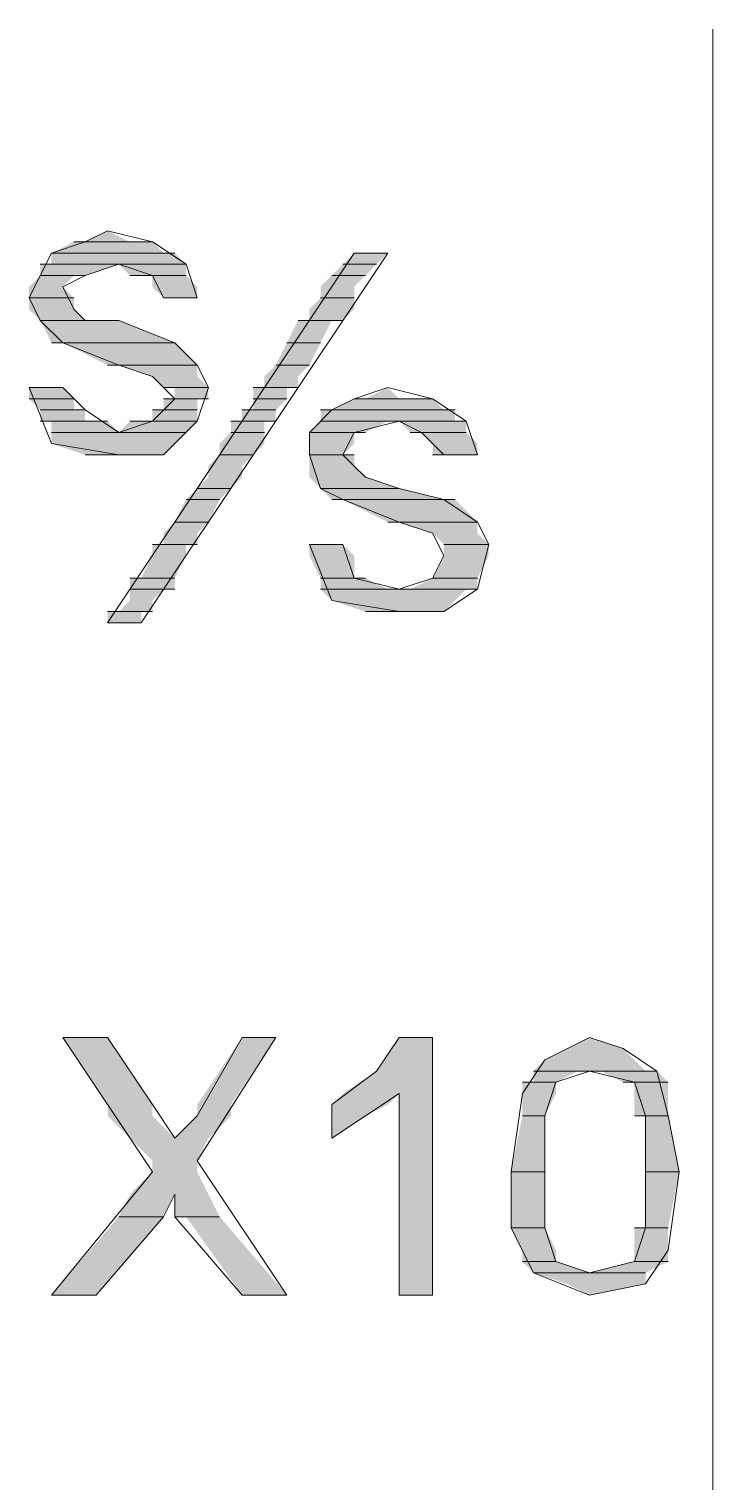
# Model space of a CAD drawing. Header units: millimetres. Extents: x -11 to 1219, y 0 to 1751.
# Drawn here: x 261.18 to 264.63, y 919.17 to 926.52 of the extents above; entities that cross this region are included whole.
import ezdxf

# ---------------------------------------------------------------- set-up
doc = ezdxf.new("R2010")
doc.units = ezdxf.units.MM
doc.header["$LTSCALE"] = 10
doc.layers.add('_MULTI_WIRE', color=9, linetype='CONTINUOUS')
doc.layers.add('PDF_Geometry', color=7, linetype='CONTINUOUS', true_color=0x151d1f)
doc.layers.add('PDF_Solid Fills', color=7, linetype='CONTINUOUS', true_color=0x070809)
doc.layers.get('_MULTI_WIRE').off()

# ---------------------------------------------------------------- blocks, each defined once
blk = doc.blocks.new('DVP-28SWS211R')
at = {"layer": 'PDF_Geometry', "color": 7, "lineweight": 9, "true_color": 0xffffff}
for p, q in [((11.7834, -70.4175), (11.7834, -37.9564)), ((8.7243, -38.9761), (8.611, -39.0327)), ((8.9509, -39.0327), (8.7243, -38.9761)), ((8.611, -39.0327), (8.441, -39.0894)), ((8.611, -39.0327), (8.5543, -39.0327)), ((8.5543, -39.0327), (8.9509, -39.0327)), ((8.9509, -39.0327), (8.611, -39.0327)), ((8.611, -39.0327), (8.9509, -39.0327)), ((8.9509, -39.0327), (8.611, -39.0327)), ((9.1208, -39.146), (8.9509, -39.0327)), ((8.441, -39.0894), (8.3844, -39.2027)), ((8.441, -39.146), (8.3844, -39.146)), ((8.3844, -39.146), (9.1209, -39.146)), ((8.441, -39.0894), (9.0642, -39.0894)), ((9.0642, -39.0894), (8.441, -39.0894)), ((8.441, -39.0894), (9.0642, -39.0894)), ((9.0642, -39.0894), (8.441, -39.0894)), ((9.1209, -39.146), (8.441, -39.146)), ((8.441, -39.146), (9.1209, -39.146)), ((9.1209, -39.146), (8.441, -39.146)), ((8.611, -39.2027), (8.7809, -39.146)), ((9.9706, -39.0894), (8.7243, -40.9589)), ((8.7809, -39.146), (8.9509, -39.2027)), ((8.8942, -40.9589), (10.1406, -39.0894)), ((9.1775, -39.316), (9.1208, -39.146)), ((9.914, -39.146), (10.0839, -39.146)), ((10.0839, -39.146), (9.914, -39.146)), ((9.914, -39.146), (10.0839, -39.146)), ((10.0839, -39.146), (9.914, -39.146)), ((9.9706, -39.0894), (10.1406, -39.0894)), ((10.1406, -39.0894), (9.9706, -39.0894)), ((10.1406, -39.0894), (9.9706, -39.0894)), ((8.3844, -39.2027), (8.3277, -39.316)), ((8.3844, -39.2027), (8.611, -39.2027)), ((8.611, -39.2027), (8.3844, -39.2027)), ((8.3844, -39.2027), (8.611, -39.2027)), ((8.611, -39.2027), (8.3844, -39.2027)), ((8.3844, -39.2027), (8.5543, -39.2027)), ((8.5543, -39.2027), (8.3844, -39.2027)), ((8.3844, -39.2027), (8.611, -39.2027)), ((8.5543, -39.2027), (8.3844, -39.2027)), ((8.4977, -39.2593), (8.611, -39.2027)), ((8.611, -39.2027), (8.5543, -39.2027)), ((8.8376, -39.2027), (9.1208, -39.2027)), ((9.1208, -39.2027), (8.8376, -39.2027)), ((8.8376, -39.2027), (9.1208, -39.2027)), ((9.1208, -39.2027), (8.8376, -39.2027)), ((8.8942, -39.2027), (9.1208, -39.2027)), ((9.1208, -39.2027), (8.8942, -39.2027)), ((8.8942, -39.2027), (9.1208, -39.2027)), ((9.1208, -39.2027), (8.8942, -39.2027)), ((8.9509, -39.2027), (9.0075, -39.316)), ((9.8573, -39.2027), (10.0273, -39.2027)), ((10.0273, -39.2027), (9.8573, -39.2027)), ((9.8573, -39.2027), (10.0273, -39.2027)), ((10.0273, -39.2027), (9.8573, -39.2027)), ((9.8573, -39.2027), (10.0273, -39.2027)), ((10.0273, -39.2027), (9.8573, -39.2027)), ((9.8573, -39.2027), (10.0273, -39.2027)), ((10.0273, -39.2027), (9.8573, -39.2027)), ((8.5543, -39.3726), (8.4977, -39.2593)), ((8.3277, -39.316), (8.5543, -39.316)), ((8.5543, -39.316), (8.3277, -39.316)), ((8.3277, -39.316), (8.5543, -39.316)), ((8.5543, -39.316), (8.3277, -39.316)), ((8.3277, -39.316), (8.5543, -39.316)), ((8.5543, -39.316), (8.3277, -39.316)), ((8.3277, -39.316), (8.5543, -39.316)), ((8.5543, -39.316), (8.3277, -39.316)), ((8.3277, -39.316), (8.3844, -39.4293)), ((8.611, -39.4293), (8.5543, -39.3726)), ((9.0075, -39.316), (9.1208, -39.316)), ((9.1208, -39.316), (9.0075, -39.316)), ((9.0075, -39.316), (9.1775, -39.316)), ((9.1208, -39.316), (9.0075, -39.316)), ((9.0075, -39.316), (9.1208, -39.316)), ((9.1208, -39.316), (9.0075, -39.316)), ((9.0075, -39.316), (9.0075, -39.316)), ((9.0075, -39.316), (9.1775, -39.316)), ((9.1775, -39.316), (9.1208, -39.316)), ((9.8006, -39.316), (9.9706, -39.316)), ((9.9706, -39.316), (9.8006, -39.316)), ((9.8006, -39.316), (9.9706, -39.316)), ((9.9706, -39.316), (9.8006, -39.316)), ((9.8006, -39.316), (9.9706, -39.316)), ((9.9706, -39.316), (9.8006, -39.316)), ((9.8006, -39.316), (9.9706, -39.316)), ((9.9706, -39.316), (9.8006, -39.316)), ((8.3844, -39.4293), (8.7809, -39.4293)), ((8.7809, -39.4293), (8.3844, -39.4293)), ((8.3844, -39.4293), (8.7809, -39.4293)), ((8.7809, -39.4293), (8.3844, -39.4293)), ((8.3844, -39.4293), (8.7809, -39.4293)), ((8.7809, -39.4293), (8.3844, -39.4293)), ((8.3844, -39.4293), (8.7809, -39.4293)), ((8.7809, -39.4293), (8.3844, -39.4293)), ((8.3844, -39.4293), (8.4977, -39.5426)), ((8.7809, -39.4293), (8.611, -39.4293)), ((9.0642, -39.5426), (8.7809, -39.4293)), ((9.744, -39.4293), (9.6873, -39.4293)), ((9.6873, -39.4293), (9.8573, -39.4293)), ((9.6873, -39.4293), (9.8573, -39.4293)), ((9.8573, -39.4293), (9.6873, -39.4293)), ((9.6873, -39.4293), (9.8573, -39.4293)), ((9.8573, -39.4293), (9.6873, -39.4293)), ((9.8573, -39.4293), (9.744, -39.4293)), ((9.744, -39.4293), (9.914, -39.4293)), ((9.8573, -39.4293), (9.744, -39.4293)), ((9.914, -39.4293), (9.8573, -39.4293)), ((8.441, -39.5426), (9.0642, -39.5426)), ((9.0642, -39.5426), (8.441, -39.5426)), ((8.441, -39.5426), (9.0642, -39.5426)), ((9.0642, -39.5426), (8.441, -39.5426)), ((8.4977, -39.5426), (8.7809, -39.6559)), ((9.1775, -39.6559), (9.0642, -39.5426)), ((9.6307, -39.5426), (9.8007, -39.5426)), ((9.8007, -39.5426), (9.6307, -39.5426)), ((9.6307, -39.5426), (9.8007, -39.5426)), ((9.8007, -39.5426), (9.6307, -39.5426)), ((8.7243, -39.6559), (9.1775, -39.6559)), ((9.1775, -39.6559), (8.7243, -39.6559)), ((8.7243, -39.6559), (9.1775, -39.6559)), ((9.1775, -39.6559), (8.7243, -39.6559)), ((8.7809, -39.6559), (8.9509, -39.7125)), ((9.2342, -39.7692), (9.1775, -39.6559)), ((9.574, -39.6559), (9.744, -39.6559)), ((9.744, -39.6559), (9.574, -39.6559)), ((9.574, -39.6559), (9.744, -39.6559)), ((9.744, -39.6559), (9.574, -39.6559)), ((8.9509, -39.7125), (9.0642, -39.8258)), ((8.4977, -39.7692), (8.3277, -39.7692)), ((8.3277, -39.7692), (8.4977, -39.7692)), ((8.3277, -39.7692), (8.4977, -39.7692)), ((8.4977, -39.7692), (8.3277, -39.7692)), ((8.3277, -39.7692), (8.4977, -39.7692)), ((8.4977, -39.7692), (8.3277, -39.7692)), ((8.3277, -39.7692), (8.4977, -39.7692)), ((8.4977, -39.7692), (8.3277, -39.7692)), ((8.3277, -39.7692), (8.4977, -39.7692)), ((8.4977, -39.7692), (8.3277, -39.7692)), ((8.4977, -39.7692), (8.3277, -39.7692)), ((8.3277, -39.7692), (8.441, -40.0524)), ((8.4977, -39.7692), (8.4977, -39.7692)), ((8.611, -39.8825), (8.4977, -39.7692)), ((9.0075, -39.7692), (9.2341, -39.7692)), ((9.2341, -39.7692), (9.0075, -39.7692)), ((9.0075, -39.7692), (9.2341, -39.7692)), ((9.2341, -39.7692), (9.0075, -39.7692)), ((9.0075, -39.7692), (9.2341, -39.7692)), ((9.2341, -39.7692), (9.0075, -39.7692)), ((9.0075, -39.7692), (9.2341, -39.7692)), ((9.2341, -39.7692), (9.0075, -39.7692)), ((9.0075, -39.7692), (9.2341, -39.7692)), ((9.2341, -39.7692), (9.0075, -39.7692)), ((9.0075, -39.7692), (9.2341, -39.7692)), ((9.2341, -39.7692), (9.0075, -39.7692)), ((9.1775, -39.9392), (9.2342, -39.7692)), ((9.5174, -39.7692), (9.4607, -39.7692)), ((9.4607, -39.7692), (9.6874, -39.7692)), ((9.4607, -39.7692), (9.6307, -39.7692)), ((9.6307, -39.7692), (9.4607, -39.7692)), ((9.4607, -39.7692), (9.6873, -39.7692)), ((9.6307, -39.7692), (9.4607, -39.7692)), ((9.5174, -39.7692), (9.6874, -39.7692)), ((9.6874, -39.7692), (9.5174, -39.7692)), ((9.5174, -39.7692), (9.6874, -39.7692)), ((9.6874, -39.7692), (9.5174, -39.7692)), ((9.6874, -39.7692), (9.5174, -39.7692)), ((9.5174, -39.7692), (9.6874, -39.7692)), ((9.6874, -39.7692), (9.5174, -39.7692)), ((9.6873, -39.7692), (9.6307, -39.7692)), ((10.1406, -39.7692), (9.9706, -39.8258)), ((10.3672, -39.8258), (10.1406, -39.7692)), ((8.3277, -39.8259), (8.5543, -39.8259)), ((8.5543, -39.8259), (8.3277, -39.8259)), ((8.3277, -39.8259), (8.5543, -39.8259)), ((8.5543, -39.8259), (8.3277, -39.8259)), ((8.3277, -39.8259), (8.5543, -39.8259)), ((8.5543, -39.8259), (8.3277, -39.8259)), ((8.3277, -39.8259), (8.5543, -39.8259)), ((8.5543, -39.8259), (8.3277, -39.8259)), ((8.3844, -39.8825), (8.611, -39.8825)), ((8.611, -39.8825), (8.3844, -39.8825)), ((8.3844, -39.8825), (8.611, -39.8825)), ((8.611, -39.8825), (8.3844, -39.8825)), ((8.7809, -39.9958), (8.611, -39.8825)), ((9.0642, -39.8258), (8.9509, -39.9391)), ((9.0075, -39.8825), (8.9509, -39.8825)), ((8.9509, -39.8825), (9.1775, -39.8825)), ((9.0642, -39.8259), (9.0075, -39.8259)), ((9.0075, -39.8259), (9.1775, -39.8259)), ((9.1775, -39.8825), (9.0075, -39.8825)), ((9.0075, -39.8825), (9.1775, -39.8825)), ((9.1775, -39.8825), (9.0075, -39.8825)), ((9.0642, -39.8259), (9.2341, -39.8259)), ((9.2341, -39.8259), (9.0642, -39.8259)), ((9.0642, -39.8259), (9.2341, -39.8259)), ((9.2341, -39.8259), (9.0642, -39.8259)), ((9.1775, -39.8259), (9.0642, -39.8259)), ((9.0642, -39.8259), (9.2341, -39.8259)), ((9.1775, -39.8259), (9.0642, -39.8259)), ((9.2341, -39.8259), (9.1775, -39.8259)), ((9.4607, -39.8825), (9.4041, -39.8825)), ((9.4041, -39.8825), (9.574, -39.8825)), ((9.4607, -39.8259), (9.6307, -39.8259)), ((9.6307, -39.8259), (9.4607, -39.8259)), ((9.4607, -39.8259), (9.6307, -39.8259)), ((9.6307, -39.8259), (9.4607, -39.8259)), ((9.4607, -39.8259), (9.6307, -39.8259)), ((9.6307, -39.8259), (9.4607, -39.8259)), ((9.4607, -39.8259), (9.6307, -39.8259)), ((9.6307, -39.8259), (9.4607, -39.8259)), ((9.574, -39.8825), (9.4607, -39.8825)), ((9.4607, -39.8825), (9.574, -39.8825)), ((9.574, -39.8825), (9.4607, -39.8825)), ((9.8573, -39.8825), (9.744, -39.9958)), ((9.8573, -39.8825), (9.8007, -39.8825)), ((9.8007, -39.8825), (10.4805, -39.8825)), ((9.9706, -39.8258), (9.8573, -39.8825)), ((10.4805, -39.8825), (9.8573, -39.8825)), ((9.8573, -39.8825), (10.4805, -39.8825)), ((10.4805, -39.8825), (9.8573, -39.8825)), ((10.0273, -39.8259), (9.9706, -39.8259)), ((9.9706, -39.8259), (10.2539, -39.8259)), ((9.9706, -39.8259), (10.3672, -39.8259)), ((10.3672, -39.8259), (9.9706, -39.8259)), ((9.9706, -39.8259), (10.3672, -39.8259)), ((10.3672, -39.8259), (9.9706, -39.8259)), ((10.2539, -39.8259), (10.0273, -39.8259)), ((10.0273, -39.8259), (10.2539, -39.8259)), ((10.2539, -39.8259), (10.0273, -39.8259)), ((10.5371, -39.9391), (10.3672, -39.8258)), ((8.3844, -39.9392), (8.611, -39.9392)), ((8.611, -39.9392), (8.3844, -39.9392)), ((8.3844, -39.9392), (8.611, -39.9392)), ((8.611, -39.9392), (8.3844, -39.9392)), ((8.3844, -39.9392), (8.6676, -39.9392)), ((8.6676, -39.9392), (8.3844, -39.9392)), ((8.3844, -39.9392), (8.6676, -39.9392)), ((8.6676, -39.9392), (8.3844, -39.9392)), ((8.441, -39.9392), (8.7243, -39.9392)), ((8.7243, -39.9392), (8.441, -39.9392)), ((8.441, -39.9392), (8.7243, -39.9392)), ((8.7243, -39.9392), (8.441, -39.9392)), ((8.9509, -39.9391), (8.7809, -39.9958)), ((8.8942, -39.9392), (8.8376, -39.9392)), ((8.8376, -39.9392), (9.1775, -39.9392)), ((8.9509, -39.9392), (8.8942, -39.9392)), ((8.8942, -39.9392), (9.1775, -39.9392)), ((9.1775, -39.9392), (8.8942, -39.9392)), ((8.8942, -39.9392), (9.1775, -39.9392)), ((9.1775, -39.9392), (8.8942, -39.9392)), ((8.9509, -39.9392), (9.1775, -39.9392)), ((9.1775, -39.9392), (8.9509, -39.9392)), ((8.9509, -39.9392), (9.1775, -39.9392)), ((9.1775, -39.9392), (8.9509, -39.9392)), ((9.1775, -39.9392), (8.9509, -39.9392)), ((8.9509, -39.9392), (9.1775, -39.9392)), ((9.1775, -39.9392), (8.9509, -39.9392)), ((9.0076, -40.1091), (9.1775, -39.9392)), ((9.4041, -39.9392), (9.3474, -39.9392)), ((9.3474, -39.9392), (9.5174, -39.9392)), ((9.4041, -39.9392), (9.574, -39.9392)), ((9.574, -39.9392), (9.4041, -39.9392)), ((9.4041, -39.9392), (9.574, -39.9392)), ((9.574, -39.9392), (9.4041, -39.9392)), ((9.4041, -39.9392), (9.5174, -39.9392)), ((9.5174, -39.9392), (9.4041, -39.9392)), ((9.4041, -39.9392), (9.574, -39.9392)), ((9.5174, -39.9392), (9.4041, -39.9392)), ((9.5174, -39.9392), (9.4041, -39.9392)), ((9.4041, -39.9392), (9.5174, -39.9392)), ((9.5174, -39.9392), (9.4041, -39.9392)), ((9.574, -39.9392), (9.5174, -39.9392)), ((9.8006, -39.9392), (10.5371, -39.9392)), ((10.5371, -39.9392), (9.8006, -39.9392)), ((9.8006, -39.9392), (10.5371, -39.9392)), ((10.5371, -39.9392), (9.8006, -39.9392)), ((9.8006, -39.9392), (10.5371, -39.9392)), ((10.5371, -39.9392), (9.8006, -39.9392)), ((9.8006, -39.9392), (10.5371, -39.9392)), ((10.5371, -39.9392), (9.8006, -39.9392)), ((9.8006, -39.9392), (10.1406, -39.9392)), ((10.1406, -39.9392), (9.8006, -39.9392)), ((9.8006, -39.9392), (10.1972, -39.9392)), ((10.1406, -39.9392), (9.8006, -39.9392)), ((9.9706, -39.9958), (10.1972, -39.9391)), ((10.1972, -39.9392), (10.1406, -39.9392)), ((10.1972, -39.9391), (10.3105, -39.9958)), ((10.1972, -39.9392), (10.5371, -39.9392)), ((10.5371, -39.9392), (10.1972, -39.9392)), ((10.1972, -39.9392), (10.5371, -39.9392)), ((10.5371, -39.9392), (10.1972, -39.9392)), ((10.5938, -40.1091), (10.5371, -39.9391)), ((8.441, -39.9958), (8.7809, -39.9958)), ((8.7809, -39.9958), (8.441, -39.9958)), ((8.441, -39.9958), (8.7809, -39.9958)), ((8.7809, -39.9958), (8.441, -39.9958)), ((8.441, -39.9958), (9.1209, -39.9958)), ((9.1209, -39.9958), (8.441, -39.9958)), ((8.441, -39.9958), (9.1209, -39.9958)), ((9.1209, -39.9958), (8.441, -39.9958)), ((8.441, -39.9958), (9.1209, -39.9958)), ((9.1209, -39.9958), (8.441, -39.9958)), ((8.441, -39.9958), (9.1209, -39.9958)), ((9.1209, -39.9958), (8.441, -39.9958)), ((8.7809, -39.9958), (9.1208, -39.9958)), ((9.1208, -39.9958), (8.7809, -39.9958)), ((8.7809, -39.9958), (9.1208, -39.9958)), ((9.1208, -39.9958), (8.7809, -39.9958)), ((9.3474, -39.9958), (9.5174, -39.9958)), ((9.5174, -39.9958), (9.3474, -39.9958)), ((9.3474, -39.9958), (9.5174, -39.9958)), ((9.5174, -39.9958), (9.3474, -39.9958)), ((9.3474, -39.9958), (9.5174, -39.9958)), ((9.5174, -39.9958), (9.3474, -39.9958)), ((9.3474, -39.9958), (9.5174, -39.9958)), ((9.5174, -39.9958), (9.3474, -39.9958)), ((9.3474, -39.9958), (9.5174, -39.9958)), ((9.5174, -39.9958), (9.3474, -39.9958)), ((9.3474, -39.9958), (9.5174, -39.9958)), ((9.5174, -39.9958), (9.3474, -39.9958)), ((9.744, -39.9958), (10.0273, -39.9958)), ((10.0273, -39.9958), (9.744, -39.9958)), ((9.744, -39.9958), (10.0273, -39.9958)), ((10.0273, -39.9958), (9.744, -39.9958)), ((9.744, -39.9958), (9.9706, -39.9958)), ((9.9706, -39.9958), (9.744, -39.9958)), ((9.744, -39.9958), (10.0273, -39.9958)), ((9.9706, -39.9958), (9.744, -39.9958)), ((9.744, -39.9958), (9.9706, -39.9958)), ((9.9706, -39.9958), (9.744, -39.9958)), ((9.744, -39.9958), (9.9706, -39.9958)), ((9.9706, -39.9958), (9.744, -39.9958)), ((9.744, -39.9958), (9.744, -40.1091)), ((9.914, -40.1091), (9.9706, -39.9958)), ((10.0273, -39.9958), (9.9706, -39.9958)), ((10.2539, -39.9958), (10.5371, -39.9958)), ((10.5371, -39.9958), (10.2539, -39.9958)), ((10.2539, -39.9958), (10.5371, -39.9958)), ((10.5371, -39.9958), (10.2539, -39.9958)), ((10.2539, -39.9958), (10.5371, -39.9958)), ((10.5371, -39.9958), (10.2539, -39.9958)), ((10.2539, -39.9958), (10.5371, -39.9958)), ((10.5371, -39.9958), (10.2539, -39.9958)), ((10.3105, -39.9958), (10.5371, -39.9958)), ((10.5371, -39.9958), (10.3105, -39.9958)), ((10.3105, -39.9958), (10.5371, -39.9958)), ((10.5371, -39.9958), (10.3105, -39.9958)), ((10.3105, -39.9958), (10.4238, -40.1091)), ((8.441, -40.0525), (8.7809, -40.1091)), ((8.611, -40.1091), (9.0075, -40.1091)), ((9.0075, -40.1091), (8.611, -40.1091)), ((8.611, -40.1091), (9.0075, -40.1091)), ((9.0075, -40.1091), (8.611, -40.1091)), ((8.611, -40.1091), (8.9509, -40.1091)), ((8.9509, -40.1091), (8.611, -40.1091)), ((8.611, -40.1091), (9.0075, -40.1091)), ((8.9509, -40.1091), (8.611, -40.1091)), ((8.6676, -40.1091), (8.8942, -40.1091)), ((8.8942, -40.1091), (8.6676, -40.1091)), ((8.6676, -40.1091), (8.9509, -40.1091)), ((8.8942, -40.1091), (8.6676, -40.1091)), ((8.7243, -40.1091), (8.7809, -40.1091)), ((8.7809, -40.1091), (8.7243, -40.1091)), ((8.7243, -40.1091), (8.8942, -40.1091)), ((8.7809, -40.1091), (8.7243, -40.1091)), ((8.8942, -40.1091), (8.7809, -40.1091)), ((8.7809, -40.1091), (8.7809, -40.1091)), ((8.7809, -40.1091), (8.7809, -40.1091)), ((8.7809, -40.1091), (9.0076, -40.1091)), ((8.9509, -40.1091), (8.8942, -40.1091)), ((9.0075, -40.1091), (8.9509, -40.1091)), ((9.2908, -40.1091), (9.4607, -40.1091)), ((9.4607, -40.1091), (9.2908, -40.1091)), ((9.2908, -40.1091), (9.4607, -40.1091)), ((9.4607, -40.1091), (9.2908, -40.1091)), ((9.2908, -40.1091), (9.4607, -40.1091)), ((9.4607, -40.1091), (9.2908, -40.1091)), ((9.2908, -40.1091), (9.4607, -40.1091)), ((9.4607, -40.1091), (9.2908, -40.1091)), ((9.2908, -40.1091), (9.4607, -40.1091)), ((9.4607, -40.1091), (9.2908, -40.1091)), ((9.2908, -40.1091), (9.4607, -40.1091)), ((9.4607, -40.1091), (9.2908, -40.1091)), ((9.2908, -40.1091), (9.4607, -40.1091)), ((9.4607, -40.1091), (9.2908, -40.1091)), ((9.2908, -40.1091), (9.4607, -40.1091)), ((9.4607, -40.1091), (9.2908, -40.1091)), ((9.2908, -40.1091), (9.4607, -40.1091)), ((9.4607, -40.1091), (9.2908, -40.1091)), ((9.2908, -40.1091), (9.4607, -40.1091)), ((9.4607, -40.1091), (9.2908, -40.1091)), ((9.744, -40.1091), (9.914, -40.1091)), ((9.914, -40.1091), (9.744, -40.1091)), ((9.744, -40.1091), (9.914, -40.1091)), ((9.914, -40.1091), (9.744, -40.1091)), ((9.744, -40.1091), (9.9706, -40.1091)), ((9.9706, -40.1091), (9.744, -40.1091)), ((9.744, -40.1091), (9.9706, -40.1091)), ((9.9706, -40.1091), (9.744, -40.1091)), ((9.744, -40.1091), (9.9706, -40.1091)), ((9.9706, -40.1091), (9.744, -40.1091)), ((9.744, -40.1091), (9.9706, -40.1091)), ((9.9706, -40.1091), (9.744, -40.1091)), ((9.744, -40.1091), (9.9706, -40.1091)), ((9.9706, -40.1091), (9.744, -40.1091)), ((9.744, -40.1091), (9.9706, -40.1091)), ((9.9706, -40.1091), (9.744, -40.1091)), ((9.744, -40.1091), (9.9706, -40.1091)), ((9.9706, -40.1091), (9.744, -40.1091)), ((9.744, -40.1091), (9.9706, -40.1091)), ((9.9706, -40.1091), (9.744, -40.1091)), ((9.744, -40.1091), (9.8007, -40.279)), ((9.9706, -40.1657), (9.914, -40.1091)), ((10.3672, -40.1091), (10.5938, -40.1091)), ((10.5938, -40.1091), (10.3672, -40.1091)), ((10.3672, -40.1091), (10.5938, -40.1091)), ((10.5938, -40.1091), (10.3672, -40.1091)), ((10.3672, -40.1091), (10.5938, -40.1091)), ((10.5938, -40.1091), (10.3672, -40.1091)), ((10.3672, -40.1091), (10.5938, -40.1091)), ((10.5938, -40.1091), (10.3672, -40.1091)), ((10.4238, -40.1091), (10.5371, -40.1091)), ((10.5371, -40.1091), (10.4238, -40.1091)), ((10.4238, -40.1091), (10.5938, -40.1091)), ((10.5371, -40.1091), (10.4238, -40.1091)), ((10.4238, -40.1091), (10.5371, -40.1091)), ((10.5371, -40.1091), (10.4238, -40.1091)), ((10.4238, -40.1091), (10.4238, -40.1091)), ((10.4238, -40.1091), (10.5938, -40.1091)), ((10.5938, -40.1091), (10.5371, -40.1091)), ((10.0273, -40.2224), (9.9706, -40.1657)), ((10.1972, -40.279), (10.0273, -40.2224)), ((9.1775, -40.2791), (9.3474, -40.2791)), ((9.3474, -40.2791), (9.1775, -40.2791)), ((9.1775, -40.2791), (9.3474, -40.2791)), ((9.3474, -40.2791), (9.1775, -40.2791)), ((9.8006, -40.2791), (10.1972, -40.2791)), ((10.1972, -40.2791), (9.8006, -40.2791)), ((9.8006, -40.2791), (10.1972, -40.2791)), ((10.1972, -40.2791), (9.8006, -40.2791)), ((9.8007, -40.279), (9.914, -40.3357)), ((10.4238, -40.3357), (10.1972, -40.279)), ((9.1208, -40.3357), (9.2908, -40.3357)), ((9.2908, -40.3357), (9.1208, -40.3357)), ((9.1208, -40.3357), (9.2908, -40.3357)), ((9.2908, -40.3357), (9.1208, -40.3357)), ((9.8573, -40.3357), (10.4805, -40.3357)), ((10.4805, -40.3357), (9.8573, -40.3357)), ((9.8573, -40.3357), (10.4805, -40.3357)), ((10.4805, -40.3357), (9.8573, -40.3357)), ((9.914, -40.3357), (10.1972, -40.449)), ((10.5938, -40.449), (10.4238, -40.3357)), ((9.0642, -40.449), (9.2341, -40.449)), ((9.2341, -40.449), (9.0642, -40.449)), ((9.0642, -40.449), (9.2341, -40.449)), ((9.2341, -40.449), (9.0642, -40.449)), ((10.1406, -40.449), (10.5938, -40.449)), ((10.5938, -40.449), (10.1406, -40.449)), ((10.1406, -40.449), (10.5938, -40.449)), ((10.5938, -40.449), (10.1406, -40.449)), ((10.1972, -40.449), (10.3672, -40.5057)), ((10.6504, -40.5623), (10.5938, -40.449)), ((10.3672, -40.5057), (10.4238, -40.619)), ((9.0075, -40.5623), (8.9509, -40.5623)), ((8.9509, -40.5623), (9.1208, -40.5623)), ((8.9509, -40.5623), (9.1208, -40.5623)), ((9.1208, -40.5623), (8.9509, -40.5623)), ((8.9509, -40.5623), (9.1208, -40.5623)), ((9.1208, -40.5623), (8.9509, -40.5623)), ((9.1208, -40.5623), (9.0075, -40.5623)), ((9.0075, -40.5623), (9.1775, -40.5623)), ((9.1208, -40.5623), (9.0075, -40.5623)), ((9.1775, -40.5623), (9.1208, -40.5623)), ((9.914, -40.5623), (9.744, -40.5623)), ((9.744, -40.5623), (9.914, -40.5623)), ((9.744, -40.5623), (9.914, -40.5623)), ((9.914, -40.5623), (9.744, -40.5623)), ((9.744, -40.5623), (9.914, -40.5623)), ((9.914, -40.5623), (9.744, -40.5623)), ((9.914, -40.5623), (9.744, -40.5623)), ((9.744, -40.5623), (9.8573, -40.8456)), ((9.914, -40.5623), (9.914, -40.5623)), ((9.9706, -40.7323), (9.914, -40.5623)), ((10.4238, -40.619), (10.3672, -40.7323)), ((10.4238, -40.5623), (10.6504, -40.5623)), ((10.6504, -40.5623), (10.4238, -40.5623)), ((10.4238, -40.5623), (10.6504, -40.5623)), ((10.6504, -40.5623), (10.4238, -40.5623)), ((10.4238, -40.5623), (10.6504, -40.5623)), ((10.6504, -40.5623), (10.4238, -40.5623)), ((10.4238, -40.5623), (10.6504, -40.5623)), ((10.6504, -40.5623), (10.4238, -40.5623)), ((10.5938, -40.7889), (10.6504, -40.5623)), ((8.8942, -40.7323), (8.8376, -40.7323)), ((8.8376, -40.7323), (9.0642, -40.7323)), ((9.0642, -40.7323), (8.8942, -40.7323)), ((8.8942, -40.7323), (9.0642, -40.7323)), ((9.0642, -40.7323), (8.8942, -40.7323)), ((9.8006, -40.7323), (10.0273, -40.7323)), ((10.0273, -40.7323), (9.8006, -40.7323)), ((9.8006, -40.7323), (10.0273, -40.7323)), ((10.0273, -40.7323), (9.8006, -40.7323)), ((10.1972, -40.7889), (9.9706, -40.7323)), ((10.3672, -40.7323), (10.1972, -40.7889)), ((10.3672, -40.7323), (10.5938, -40.7323)), ((10.5938, -40.7323), (10.3672, -40.7323)), ((10.3672, -40.7323), (10.5938, -40.7323)), ((10.5938, -40.7323), (10.3672, -40.7323)), ((8.8376, -40.7889), (9.0075, -40.7889)), ((9.0075, -40.7889), (8.8376, -40.7889)), ((8.8376, -40.7889), (9.0642, -40.7889)), ((9.0075, -40.7889), (8.8376, -40.7889)), ((9.0642, -40.7889), (9.0075, -40.7889)), ((9.8006, -40.7889), (10.1972, -40.7889)), ((10.1972, -40.7889), (9.8006, -40.7889)), ((9.8006, -40.7889), (10.1972, -40.7889)), ((10.1972, -40.7889), (9.8006, -40.7889)), ((10.2539, -40.7889), (10.1972, -40.7889)), ((10.1972, -40.7889), (10.5371, -40.7889)), ((10.5371, -40.7889), (10.2539, -40.7889)), ((10.2539, -40.7889), (10.5938, -40.7889)), ((10.5371, -40.7889), (10.2539, -40.7889)), ((10.4238, -40.9022), (10.5938, -40.7889)), ((10.5938, -40.7889), (10.5371, -40.7889)), ((8.7809, -40.9022), (8.7243, -40.9022)), ((8.7243, -40.9022), (8.8942, -40.9022)), ((8.8942, -40.9022), (8.7809, -40.9022)), ((8.7809, -40.9022), (8.9509, -40.9022)), ((8.8942, -40.9022), (8.7809, -40.9022)), ((8.9509, -40.9022), (8.8942, -40.9022)), ((9.8573, -40.8456), (10.1972, -40.9022)), ((10.0273, -40.9022), (10.4238, -40.9022)), ((10.1972, -40.9022), (10.0273, -40.9022)), ((10.4238, -40.9022), (10.1972, -40.9022)), ((10.1972, -40.9022), (10.4238, -40.9022)), ((8.7243, -40.9589), (8.8942, -40.9589)), ((8.8942, -40.9589), (8.7243, -40.9589)), ((8.7243, -40.9589), (8.8942, -40.9589)), ((8.4977, -43.055), (8.7243, -43.055)), ((8.7243, -43.055), (8.4977, -43.055)), ((8.7243, -43.055), (8.4977, -43.055)), ((8.4977, -43.055), (8.9509, -43.7348)), ((8.9509, -43.3949), (8.7243, -43.055)), ((9.1775, -43.6782), (9.5741, -43.055)), ((9.4041, -43.055), (9.1775, -43.4515)), ((9.4041, -43.055), (9.574, -43.055)), ((9.574, -43.055), (9.4041, -43.055)), ((9.5741, -43.055), (9.4041, -43.055)), ((10.1972, -43.055), (10.0839, -43.2249)), ((10.1972, -43.055), (10.3672, -43.055)), ((10.3672, -43.055), (10.1972, -43.055)), ((10.3672, -43.055), (10.1972, -43.055)), ((10.3672, -44.358), (10.3672, -43.055)), ((11.1603, -43.055), (10.9337, -43.1683)), ((11.3302, -43.1116), (11.1603, -43.055)), ((11.5002, -43.2249), (11.3302, -43.1116)), ((10.9337, -43.1683), (10.8204, -43.3383)), ((10.0839, -43.2249), (9.8573, -43.3949)), ((10.877, -43.2249), (11.1036, -43.2249)), ((11.1036, -43.2249), (10.877, -43.2249)), ((10.877, -43.2249), (11.1603, -43.2249)), ((11.1036, -43.2249), (10.877, -43.2249)), ((10.9903, -43.2816), (11.1603, -43.2249)), ((11.1603, -43.2249), (11.1036, -43.2249)), ((11.1603, -43.2249), (11.5002, -43.2249)), ((11.5002, -43.2249), (11.1603, -43.2249)), ((11.1603, -43.2249), (11.5002, -43.2249)), ((11.5002, -43.2249), (11.1603, -43.2249)), ((11.1603, -43.2249), (11.3869, -43.2816)), ((11.5568, -43.4516), (11.5002, -43.2249)), ((10.0273, -43.4515), (10.1972, -43.3382)), ((10.1972, -43.3382), (10.1972, -44.358)), ((10.8204, -43.3383), (10.7637, -43.7348)), ((10.877, -43.2816), (10.8204, -43.2816)), ((10.8204, -43.2816), (10.9903, -43.2816)), ((10.9903, -43.2816), (10.877, -43.2816)), ((10.877, -43.2816), (10.9903, -43.2816)), ((10.9903, -43.2816), (10.877, -43.2816)), ((10.9337, -43.4515), (10.9903, -43.2816)), ((11.3303, -43.2816), (11.5569, -43.2816)), ((11.5569, -43.2816), (11.3303, -43.2816)), ((11.3303, -43.2816), (11.5569, -43.2816)), ((11.5569, -43.2816), (11.3303, -43.2816)), ((11.3869, -43.2816), (11.4435, -43.4515)), ((9.0642, -43.5649), (8.9509, -43.3949)), ((9.8573, -43.3949), (9.8573, -43.5648)), ((9.1775, -43.4515), (9.0642, -43.5649)), ((9.8573, -43.5648), (10.0273, -43.4515)), ((10.8204, -43.4515), (10.9337, -43.4515)), ((10.9337, -43.4515), (10.8204, -43.4515)), ((10.8204, -43.4515), (10.9337, -43.4515)), ((10.9337, -43.4515), (10.8204, -43.4515)), ((10.8204, -43.4515), (10.9337, -43.4515)), ((10.9337, -43.4515), (10.8204, -43.4515)), ((10.8204, -43.4515), (10.9337, -43.4515)), ((10.9337, -43.4515), (10.8204, -43.4515)), ((10.9337, -43.7348), (10.9337, -43.4515)), ((11.3869, -43.4515), (11.5569, -43.4515)), ((11.5569, -43.4515), (11.3869, -43.4515)), ((11.3869, -43.4515), (11.5569, -43.4515)), ((11.5569, -43.4515), (11.3869, -43.4515)), ((11.4435, -43.4515), (11.4435, -43.7348)), ((11.4436, -43.4515), (11.5569, -43.4515)), ((11.5569, -43.4515), (11.4436, -43.4515)), ((11.4436, -43.4515), (11.5569, -43.4515)), ((11.5569, -43.4515), (11.4436, -43.4515)), ((11.6135, -43.7348), (11.5568, -43.4516)), ((9.6307, -44.358), (9.1775, -43.6782)), ((8.9509, -43.7348), (8.441, -44.358)), ((10.7637, -43.7348), (10.9337, -43.7348)), ((10.9337, -43.7348), (10.7637, -43.7348)), ((10.7637, -43.7348), (10.9337, -43.7348)), ((10.9337, -43.7348), (10.7637, -43.7348)), ((10.7637, -43.7348), (10.7637, -44.0181)), ((10.9337, -44.018), (10.9337, -43.7348)), ((11.4435, -43.7348), (11.4435, -44.018)), ((11.4436, -43.7348), (11.6135, -43.7348)), ((11.6135, -43.7348), (11.4436, -43.7348)), ((11.4436, -43.7348), (11.6135, -43.7348)), ((11.6135, -43.7348), (11.4436, -43.7348)), ((11.5568, -44.1314), (11.6135, -43.7348)), ((9.0075, -43.9614), (9.0642, -43.8481)), ((9.0642, -43.8481), (9.0642, -43.9614)), ((8.6676, -44.358), (9.0075, -43.9614)), ((8.7809, -43.9614), (9.0075, -43.9614)), ((9.0075, -43.9614), (8.7809, -43.9614)), ((8.7809, -43.9614), (9.0075, -43.9614)), ((9.0075, -43.9614), (8.7809, -43.9614)), ((9.0642, -43.9614), (9.2908, -43.9614)), ((9.2908, -43.9614), (9.0642, -43.9614)), ((9.0642, -43.9614), (9.2908, -43.9614)), ((9.2908, -43.9614), (9.0642, -43.9614)), ((9.0642, -43.9614), (9.4041, -44.358)), ((10.7637, -44.018), (10.9337, -44.018)), ((10.9337, -44.018), (10.7637, -44.018)), ((10.7637, -44.018), (10.9337, -44.018)), ((10.9337, -44.018), (10.7637, -44.018)), ((10.7637, -44.018), (10.9337, -44.018)), ((10.9337, -44.018), (10.7637, -44.018)), ((10.7637, -44.018), (10.9337, -44.018)), ((10.9337, -44.018), (10.7637, -44.018)), ((10.7637, -44.0181), (10.877, -44.2447)), ((10.9903, -44.188), (10.9337, -44.018)), ((11.4436, -44.018), (11.3869, -44.018)), ((11.3869, -44.018), (11.5569, -44.018)), ((11.4435, -44.018), (11.3869, -44.188)), ((11.4436, -44.018), (11.5569, -44.018)), ((11.5569, -44.018), (11.4436, -44.018)), ((11.4436, -44.018), (11.5569, -44.018)), ((11.5569, -44.018), (11.4436, -44.018)), ((11.5569, -44.018), (11.4436, -44.018)), ((11.4436, -44.018), (11.5569, -44.018)), ((11.5569, -44.018), (11.4436, -44.018)), ((11.4435, -44.3013), (11.5568, -44.1314)), ((10.8204, -44.188), (10.9903, -44.188)), ((10.9903, -44.188), (10.8204, -44.188)), ((10.8204, -44.188), (10.9903, -44.188)), ((10.9903, -44.188), (10.8204, -44.188)), ((11.1603, -44.2447), (10.9903, -44.188)), ((11.3869, -44.188), (11.1603, -44.2447)), ((11.3869, -44.188), (11.5569, -44.188)), ((11.5569, -44.188), (11.3869, -44.188)), ((11.3869, -44.188), (11.5569, -44.188)), ((11.5569, -44.188), (11.3869, -44.188)), ((10.877, -44.2447), (11.1603, -44.2447)), ((11.1603, -44.2447), (10.877, -44.2447)), ((10.877, -44.2447), (11.1603, -44.2447)), ((11.1603, -44.2447), (10.877, -44.2447)), ((10.877, -44.2447), (11.1603, -44.358)), ((11.1603, -44.2447), (11.4435, -44.2447)), ((11.4435, -44.2447), (11.1603, -44.2447)), ((11.1603, -44.2447), (11.4435, -44.2447)), ((11.4435, -44.2447), (11.1603, -44.2447)), ((8.441, -44.358), (8.6676, -44.358)), ((8.6676, -44.358), (8.441, -44.358)), ((8.441, -44.358), (8.6676, -44.358)), ((9.4041, -44.358), (9.6307, -44.358)), ((9.6307, -44.358), (9.4041, -44.358)), ((9.4041, -44.358), (9.6307, -44.358)), ((10.1972, -44.358), (10.3672, -44.358)), ((10.3672, -44.358), (10.1972, -44.358)), ((10.1972, -44.358), (10.3672, -44.358)), ((11.1603, -44.358), (11.4435, -44.3013))]:
    blk.add_line(p, q, dxfattribs=at)
at = {"layer": 'PDF_Solid Fills', "color": 7, "lineweight": 9, "true_color": 0xffffff, "transparency": 33554559}
for points in [[(8.7243, -38.9761), (8.611, -39.0327), (8.8376, -39.0327)], [(8.5543, -39.0327), (8.441, -39.0894), (9.0075, -39.0894)], [(8.5543, -39.0327), (8.9509, -39.0327), (9.0075, -39.0894)], [(8.3844, -39.146), (8.3844, -39.2027), (8.611, -39.2027)], [(8.3844, -39.146), (8.7809, -39.146), (8.611, -39.2027)], [(8.441, -39.0894), (8.441, -39.146), (9.1209, -39.146)], [(8.441, -39.0894), (9.0642, -39.0894), (9.1209, -39.146)], [(8.7809, -39.146), (8.8376, -39.2027), (9.1208, -39.2027)], [(8.7809, -39.146), (9.1208, -39.146), (9.1208, -39.2027)], [(9.914, -39.146), (9.8573, -39.2027), (10.0273, -39.2027)], [(9.9706, -39.0894), (9.914, -39.146), (10.0839, -39.146)], [(9.914, -39.146), (10.0839, -39.146), (10.0273, -39.2027)], [(9.9706, -39.0894), (10.1406, -39.0894), (10.0839, -39.146)], [(8.3844, -39.2027), (8.3277, -39.2593), (8.4977, -39.2593)], [(8.3844, -39.2027), (8.5543, -39.2027), (8.4977, -39.2593)], [(8.9509, -39.2027), (8.9509, -39.2593), (9.1775, -39.2593)], [(8.9509, -39.2027), (9.1208, -39.2027), (9.1775, -39.2593)], [(9.8573, -39.2027), (9.8007, -39.2593), (9.9706, -39.2593)], [(9.8573, -39.2027), (10.0273, -39.2027), (9.9706, -39.2593)], [(8.3277, -39.2593), (8.3277, -39.316), (8.5543, -39.316)], [(8.3277, -39.2593), (8.4977, -39.2593), (8.5543, -39.316)], [(8.9509, -39.2593), (9.0075, -39.316), (9.1775, -39.316)], [(8.9509, -39.2593), (9.1775, -39.2593), (9.1775, -39.316)], [(9.8006, -39.2593), (9.8006, -39.316), (9.9706, -39.316)], [(9.8006, -39.2593), (9.9706, -39.2593), (9.9706, -39.316)], [(8.3277, -39.316), (8.3277, -39.3726), (8.5543, -39.3726)], [(8.3277, -39.316), (8.5543, -39.316), (8.5543, -39.3726)], [(8.3277, -39.3726), (8.3844, -39.4293), (8.611, -39.4293)], [(8.3277, -39.3726), (8.5543, -39.3726), (8.611, -39.4293)], [(9.8006, -39.316), (9.744, -39.3726), (9.9706, -39.3726)], [(9.744, -39.3726), (9.744, -39.4293), (9.914, -39.4293)], [(9.744, -39.3726), (9.9706, -39.3726), (9.914, -39.4293)], [(9.8006, -39.316), (9.9706, -39.316), (9.9706, -39.3726)], [(8.3844, -39.4293), (8.441, -39.5426), (9.0642, -39.5426)], [(8.3844, -39.4293), (8.7809, -39.4293), (9.0642, -39.5426)], [(9.6873, -39.4293), (9.6307, -39.5426), (9.8007, -39.5426)], [(9.6873, -39.4293), (9.8573, -39.4293), (9.8007, -39.5426)], [(8.4977, -39.5426), (8.7243, -39.6559), (9.1775, -39.6559)], [(8.4977, -39.5426), (9.0642, -39.5426), (9.1775, -39.6559)], [(9.6307, -39.5426), (9.574, -39.6559), (9.744, -39.6559)], [(9.6307, -39.5426), (9.8007, -39.5426), (9.744, -39.6559)], [(8.7809, -39.6559), (8.9509, -39.7125), (9.1775, -39.7125)], [(8.7809, -39.6559), (9.1775, -39.6559), (9.1775, -39.7125)], [(9.574, -39.6559), (9.5174, -39.7125), (9.6874, -39.7125)], [(9.574, -39.6559), (9.744, -39.6559), (9.6874, -39.7125)], [(8.9509, -39.7126), (9.0075, -39.7692), (9.2341, -39.7692)], [(8.9509, -39.7126), (9.1775, -39.7126), (9.2341, -39.7692)], [(9.5174, -39.7126), (9.5174, -39.7692), (9.6874, -39.7692)], [(9.5174, -39.7126), (9.6874, -39.7126), (9.6874, -39.7692)], [(8.3277, -39.7692), (8.3277, -39.8258), (8.5543, -39.8258)], [(8.3277, -39.7692), (8.4977, -39.7692), (8.5543, -39.8258)], [(9.0642, -39.7692), (9.0642, -39.8258), (9.2341, -39.8258)], [(9.0642, -39.7692), (9.2341, -39.7692), (9.2341, -39.8258)], [(9.4607, -39.7692), (9.4607, -39.8258), (9.6307, -39.8258)], [(9.4607, -39.7692), (9.6307, -39.7692), (9.6307, -39.8258)], [(10.1406, -39.7692), (10.0273, -39.8258), (10.1972, -39.8258)], [(8.3277, -39.8259), (8.3844, -39.8825), (8.5543, -39.8825)], [(8.3277, -39.8259), (8.5543, -39.8259), (8.5543, -39.8825)], [(8.3844, -39.8825), (8.3844, -39.9391), (8.611, -39.9391)], [(8.3844, -39.8825), (8.611, -39.8825), (8.611, -39.9391)], [(8.9509, -39.8825), (8.9509, -39.9391), (9.1775, -39.9391)], [(8.9509, -39.8825), (9.1775, -39.8825), (9.1775, -39.9391)], [(9.0075, -39.8259), (9.0075, -39.8825), (9.1775, -39.8825)], [(9.0075, -39.8259), (9.1775, -39.8259), (9.1775, -39.8825)], [(9.4041, -39.8825), (9.4041, -39.9391), (9.574, -39.9391)], [(9.4041, -39.8825), (9.574, -39.8825), (9.574, -39.9391)], [(9.4607, -39.8259), (9.4607, -39.8825), (9.574, -39.8825)], [(9.4607, -39.8259), (9.6307, -39.8259), (9.574, -39.8825)], [(9.8006, -39.8825), (9.8006, -39.9391), (10.4805, -39.9391)], [(9.8006, -39.8825), (10.4805, -39.8825), (10.4805, -39.9391)], [(9.9706, -39.8259), (9.8573, -39.8825), (10.4238, -39.8825)], [(9.9706, -39.8259), (10.3672, -39.8259), (10.4238, -39.8825)], [(8.441, -39.9392), (8.441, -39.9958), (8.7809, -39.9958)], [(8.441, -39.9392), (8.7243, -39.9392), (8.7809, -39.9958)], [(8.8376, -39.9392), (8.7809, -39.9958), (9.1208, -39.9958)], [(8.8376, -39.9392), (9.1775, -39.9392), (9.1208, -39.9958)], [(9.3474, -39.9392), (9.3474, -39.9958), (9.5174, -39.9958)], [(9.3474, -39.9392), (9.5174, -39.9392), (9.5174, -39.9958)], [(9.8006, -39.9392), (9.744, -39.9958), (10.0273, -39.9958)], [(9.8006, -39.9392), (10.1406, -39.9392), (10.0273, -39.9958)], [(10.1972, -39.9392), (10.2539, -39.9958), (10.5371, -39.9958)], [(10.1972, -39.9392), (10.5371, -39.9392), (10.5371, -39.9958)], [(8.441, -39.9958), (8.441, -40.0525), (9.0642, -40.0525)], [(8.441, -39.9958), (9.1209, -39.9958), (9.0642, -40.0525)], [(9.3474, -39.9958), (9.2908, -40.0525), (9.5174, -40.0525)], [(9.3474, -39.9958), (9.5174, -39.9958), (9.5174, -40.0525)], [(9.744, -39.9958), (9.744, -40.0525), (9.9706, -40.0525)], [(9.744, -39.9958), (9.9706, -39.9958), (9.9706, -40.0525)], [(10.3105, -39.9958), (10.3672, -40.0525), (10.5938, -40.0525)], [(10.3105, -39.9958), (10.5371, -39.9958), (10.5938, -40.0525)], [(8.441, -40.0525), (8.611, -40.1091), (9.0076, -40.1091)], [(8.441, -40.0525), (9.0642, -40.0525), (9.0076, -40.1091)], [(9.2908, -40.1091), (9.2341, -40.1658), (9.4041, -40.1658)], [(9.2908, -40.0525), (9.2908, -40.1091), (9.4607, -40.1091)], [(9.2908, -40.0525), (9.5174, -40.0525), (9.4607, -40.1091)], [(9.2908, -40.1091), (9.4607, -40.1091), (9.4041, -40.1658)], [(9.744, -40.0525), (9.744, -40.1091), (9.914, -40.1091)], [(9.744, -40.0525), (9.9706, -40.0525), (9.914, -40.1091)], [(9.744, -40.1091), (9.744, -40.1658), (9.9706, -40.1658)], [(9.744, -40.1091), (9.9706, -40.1091), (9.9706, -40.1658)], [(10.3672, -40.0525), (10.3672, -40.1091), (10.5938, -40.1091)], [(10.3672, -40.0525), (10.5938, -40.0525), (10.5938, -40.1091)], [(9.2341, -40.1658), (9.2341, -40.2224), (9.4041, -40.2224)], [(9.2341, -40.1658), (9.4041, -40.1658), (9.4041, -40.2224)], [(9.744, -40.1658), (9.744, -40.2224), (10.0273, -40.2224)], [(9.744, -40.1658), (9.9706, -40.1658), (10.0273, -40.2224)], [(9.2341, -40.2224), (9.1775, -40.2791), (9.3474, -40.2791)], [(9.2341, -40.2224), (9.4041, -40.2224), (9.3474, -40.2791)], [(9.744, -40.2224), (9.8006, -40.2791), (10.1972, -40.2791)], [(9.744, -40.2224), (10.0273, -40.2224), (10.1972, -40.2791)], [(9.1775, -40.2791), (9.1208, -40.3357), (9.2908, -40.3357)], [(9.1775, -40.2791), (9.3474, -40.2791), (9.2908, -40.3357)], [(9.8006, -40.2791), (9.8573, -40.3357), (10.4238, -40.3357)], [(9.8006, -40.2791), (10.1972, -40.2791), (10.4238, -40.3357)], [(9.1208, -40.3357), (9.0642, -40.449), (9.2341, -40.449)], [(9.1208, -40.3357), (9.2908, -40.3357), (9.2341, -40.449)], [(9.914, -40.3357), (10.1406, -40.449), (10.5938, -40.449)], [(9.914, -40.3357), (10.4805, -40.3357), (10.5938, -40.449)], [(9.0642, -40.449), (9.0075, -40.5057), (9.1775, -40.5057)], [(9.0642, -40.449), (9.2341, -40.449), (9.1775, -40.5057)], [(10.1972, -40.449), (10.3672, -40.5057), (10.5938, -40.5057)], [(10.1972, -40.449), (10.5938, -40.449), (10.5938, -40.5057)], [(9.0075, -40.5057), (9.0075, -40.5623), (9.1775, -40.5623)], [(9.0075, -40.5057), (9.1775, -40.5057), (9.1775, -40.5623)], [(10.3672, -40.5057), (10.4238, -40.5623), (10.6504, -40.5623)], [(10.3672, -40.5057), (10.5938, -40.5057), (10.6504, -40.5623)], [(8.9509, -40.619), (8.8942, -40.7323), (9.0642, -40.7323)], [(8.9509, -40.5623), (8.9509, -40.619), (9.1208, -40.619)], [(8.9509, -40.5623), (9.1208, -40.5623), (9.1208, -40.619)], [(8.9509, -40.619), (9.1208, -40.619), (9.0642, -40.7323)], [(9.744, -40.5623), (9.744, -40.619), (9.9706, -40.619)], [(9.744, -40.5623), (9.914, -40.5623), (9.9706, -40.619)], [(9.744, -40.619), (9.8006, -40.7323), (9.9706, -40.7323)], [(9.744, -40.619), (9.9706, -40.619), (9.9706, -40.7323)], [(10.4238, -40.619), (10.3672, -40.7323), (10.5938, -40.7323)], [(10.4238, -40.5623), (10.4238, -40.619), (10.6504, -40.619)], [(10.4238, -40.5623), (10.6504, -40.5623), (10.6504, -40.619)], [(10.4238, -40.619), (10.6504, -40.619), (10.5938, -40.7323)], [(8.8376, -40.7323), (8.8376, -40.7889), (9.0642, -40.7889)], [(8.8376, -40.7323), (9.0642, -40.7323), (9.0642, -40.7889)], [(9.8006, -40.7323), (9.8006, -40.7889), (10.1406, -40.7889)], [(9.8006, -40.7323), (10.0273, -40.7323), (10.1406, -40.7889)], [(10.3672, -40.7323), (10.2539, -40.7889), (10.5938, -40.7889)], [(10.3672, -40.7323), (10.5938, -40.7323), (10.5938, -40.7889)], [(8.8376, -40.7889), (8.8376, -40.8456), (8.9509, -40.8456)], [(8.8376, -40.7889), (9.0075, -40.7889), (8.9509, -40.8456)], [(9.8006, -40.7889), (9.8573, -40.8456), (10.4805, -40.8456)], [(9.8006, -40.7889), (10.5371, -40.7889), (10.4805, -40.8456)], [(8.7243, -40.9022), (8.7243, -40.9589), (8.8942, -40.9589)], [(8.7243, -40.9022), (8.8942, -40.9022), (8.8942, -40.9589)], [(8.8376, -40.8456), (8.7809, -40.9022), (8.9509, -40.9022)], [(8.8376, -40.8456), (8.9509, -40.8456), (8.9509, -40.9022)], [(9.8573, -40.8456), (10.0273, -40.9022), (10.4238, -40.9022)], [(9.8573, -40.8456), (10.4805, -40.8456), (10.4238, -40.9022)], [(8.4977, -43.055), (8.7243, -43.3949), (8.9509, -43.3949)], [(8.4977, -43.055), (8.7243, -43.055), (8.9509, -43.3949)], [(9.4041, -43.055), (9.1775, -43.3949), (9.3474, -43.3949)], [(9.4041, -43.055), (9.574, -43.055), (9.3474, -43.3949)], [(10.1972, -43.055), (10.0839, -43.2249), (10.3672, -43.2249)], [(10.1972, -43.055), (10.3672, -43.055), (10.3672, -43.2249)], [(11.047, -43.1116), (10.9337, -43.1683), (11.3869, -43.1683)], [(11.1603, -43.055), (11.047, -43.1116), (11.3302, -43.1116)], [(11.047, -43.1116), (11.3302, -43.1116), (11.3869, -43.1683)], [(10.9337, -43.1683), (10.877, -43.2249), (11.4435, -43.2249)], [(10.9337, -43.1683), (11.3869, -43.1683), (11.4435, -43.2249)], [(10.0839, -43.2249), (9.914, -43.3382), (10.3672, -43.3382)], [(10.0839, -43.2249), (10.3672, -43.2249), (10.3672, -43.3382)], [(10.877, -43.2249), (10.877, -43.2816), (10.9903, -43.2816)], [(10.877, -43.2249), (11.1036, -43.2249), (10.9903, -43.2816)], [(11.2169, -43.2249), (11.3302, -43.2816), (11.5568, -43.2816)], [(11.2169, -43.2249), (11.5002, -43.2249), (11.5568, -43.2816)], [(9.914, -43.3382), (9.8573, -43.3949), (10.1406, -43.3949)], [(9.914, -43.3382), (10.1972, -43.3382), (10.1406, -43.3949)], [(10.1972, -43.3382), (10.1972, -43.3949), (10.3672, -43.3949)], [(10.1972, -43.3382), (10.3672, -43.3382), (10.3672, -43.3949)], [(10.8204, -43.2816), (10.8204, -43.3382), (10.9903, -43.3382)], [(10.8204, -43.2816), (10.9903, -43.2816), (10.9903, -43.3382)], [(10.8204, -43.3382), (10.8204, -43.4515), (10.9337, -43.4515)], [(10.8204, -43.3382), (10.9903, -43.3382), (10.9337, -43.4515)], [(11.3869, -43.2816), (11.3869, -43.3382), (11.5569, -43.3382)], [(11.3869, -43.2816), (11.5569, -43.2816), (11.5569, -43.3382)], [(11.3869, -43.3382), (11.3869, -43.4515), (11.5569, -43.4515)], [(11.3869, -43.3382), (11.5569, -43.3382), (11.5569, -43.4515)], [(8.7243, -43.3949), (8.7243, -43.4515), (8.9509, -43.4515)], [(8.7243, -43.3949), (8.9509, -43.3949), (8.9509, -43.4515)], [(9.1775, -43.3949), (9.1775, -43.4515), (9.3474, -43.4515)], [(9.1775, -43.3949), (9.3474, -43.3949), (9.3474, -43.4515)], [(9.8573, -43.3949), (9.8573, -43.4515), (10.0273, -43.4515)], [(9.8573, -43.3949), (10.1406, -43.3949), (10.0273, -43.4515)], [(10.1972, -43.3949), (10.1972, -43.4515), (10.3672, -43.4515)], [(10.1972, -43.3949), (10.3672, -43.3949), (10.3672, -43.4515)], [(8.7243, -43.4515), (8.8376, -43.5648), (9.0642, -43.5648)], [(8.7243, -43.4515), (8.9509, -43.4515), (9.0642, -43.5648)], [(9.1775, -43.4515), (9.0642, -43.5648), (9.2341, -43.5648)], [(9.1775, -43.4515), (9.3474, -43.4515), (9.2341, -43.5648)], [(9.8573, -43.4515), (10.0273, -43.4515), (9.8573, -43.5648)], [(10.1972, -43.4515), (10.1972, -43.5648), (10.3672, -43.5648)], [(10.1972, -43.4515), (10.3672, -43.4515), (10.3672, -43.5648)], [(10.8204, -43.4515), (10.7637, -43.7348), (10.9337, -43.7348)], [(10.8204, -43.4515), (10.9337, -43.4515), (10.9337, -43.7348)], [(11.4436, -43.4515), (11.4436, -43.7348), (11.6135, -43.7348)], [(11.4436, -43.4515), (11.5569, -43.4515), (11.6135, -43.7348)], [(8.8376, -43.5648), (8.9509, -43.6781), (9.1775, -43.6781)], [(8.8376, -43.5648), (9.2341, -43.5648), (9.1775, -43.6781)], [(10.1972, -43.5648), (10.1972, -44.3579), (10.3672, -44.3579)], [(10.1972, -43.5648), (10.3672, -43.5648), (10.3672, -44.3579)], [(8.9509, -43.6781), (8.9509, -43.7348), (9.1775, -43.7348)], [(8.9509, -43.6781), (9.1775, -43.6781), (9.1775, -43.7348)], [(8.9509, -43.7348), (8.8376, -43.8481), (9.2341, -43.8481)], [(8.9509, -43.7348), (9.1775, -43.7348), (9.2341, -43.8481)], [(10.7637, -43.7348), (10.7637, -44.018), (10.9337, -44.018)], [(10.7637, -43.7348), (10.9337, -43.7348), (10.9337, -44.018)], [(11.4436, -43.7348), (11.4436, -44.018), (11.5569, -44.018)], [(11.4436, -43.7348), (11.6135, -43.7348), (11.5569, -44.018)], [(8.8376, -43.8481), (8.7809, -43.9614), (9.0075, -43.9614)], [(8.8376, -43.8481), (9.0642, -43.8481), (9.0075, -43.9614)], [(9.0642, -43.8481), (9.0642, -43.9614), (9.2908, -43.9614)], [(9.0642, -43.8481), (9.2341, -43.8481), (9.2908, -43.9614)], [(8.7809, -43.9614), (8.441, -44.358), (8.6676, -44.358)], [(8.7809, -43.9614), (9.0075, -43.9614), (8.6676, -44.358)], [(9.1208, -43.9614), (9.4041, -44.358), (9.6307, -44.358)], [(9.1208, -43.9614), (9.2908, -43.9614), (9.6307, -44.358)], [(10.7637, -44.018), (10.8204, -44.1313), (10.9903, -44.1313)], [(10.7637, -44.018), (10.9337, -44.018), (10.9903, -44.1313)], [(11.3869, -44.018), (11.3869, -44.1313), (11.5569, -44.1313)], [(11.3869, -44.018), (11.5569, -44.018), (11.5569, -44.1313)], [(10.8204, -44.1313), (10.8204, -44.188), (10.9903, -44.188)], [(10.8204, -44.1313), (10.9903, -44.1313), (10.9903, -44.188)], [(11.3869, -44.1313), (11.3869, -44.188), (11.5569, -44.188)], [(11.3869, -44.1313), (11.5569, -44.1313), (11.5569, -44.188)], [(10.8204, -44.188), (10.877, -44.2447), (11.1603, -44.2447)], [(10.8204, -44.188), (10.9903, -44.188), (11.1603, -44.2447)], [(11.3869, -44.188), (11.1603, -44.2447), (11.4436, -44.2447)], [(11.3869, -44.188), (11.5569, -44.188), (11.4436, -44.2447)], [(10.877, -44.2447), (11.047, -44.3013), (11.4435, -44.3013)], [(10.877, -44.2447), (11.4435, -44.2447), (11.4435, -44.3013)], [(11.047, -44.3013), (11.4435, -44.3013), (11.1603, -44.358)]]:
    blk.add_solid(points, dxfattribs=at)

msp = doc.modelspace()

# ---------------------------------------------------------------- block references
at = {"layer": '_MULTI_WIRE'}
msp.add_blockref('DVP-28SWS211R', (252.8495, 964.4776), dxfattribs=at)

doc.saveas('drawing.dxf')
